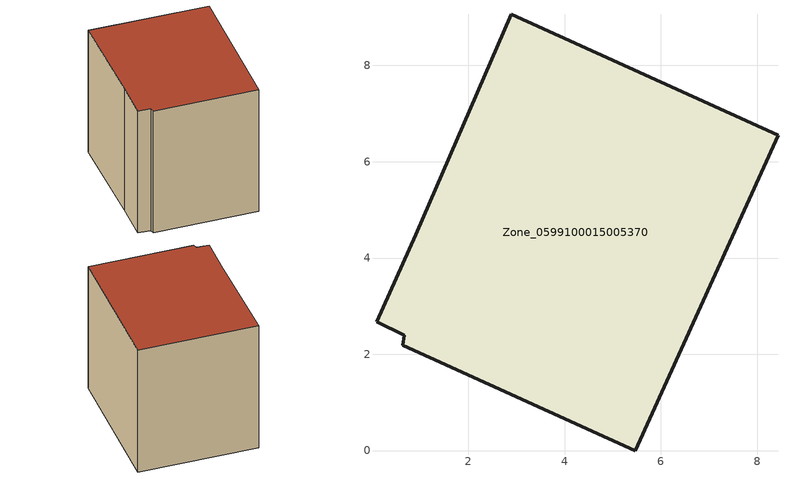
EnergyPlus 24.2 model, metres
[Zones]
Zone_0599100015005370
 floor ground (C_G): 5.47,0 0.64,2.19 0.67,2.39 0.09,2.67 0.91,4.48 2.89,9.06 8.43,6.55 z0.82
 wall outside (C_F): 8.43,6.55 2.89,9.06 0.91,4.48 0.09,2.67 0.67,2.39 0.64,2.19 5.47,0 8.43,6.55 z0.82:7.93
 roof outside (C_R): 0.64,2.19 5.47,0 8.43,6.55 2.89,9.06 0.91,4.48 0.09,2.67 0.67,2.39 z7.93
[BUILDING]
Pand.0599100015005370: North Axis=0; Terrain=City; Loads Convergence Tolerance Value=0.04; Temperature Convergence Tolerance Value=0.4; Solar Distribution=FullExterior; Maximum Number of Warmup Days=25; Minimum Number of Warmup Days=1
[Site:Location]
Rotterdam.The.Hague.AP_ZH_NLD Design_Conditions: Latitude=51.96; Longitude=4.45; Time Zone=1; Elevation=-4.5
[SITE:GROUNDTEMPERATURE:BUILDINGSURFACE]
18, 18, 18, 18, 18, 18, 18, 18, 18, 18, 18, 18
[MATERIAL] Thermal Absorptance=0.9; Solar Absorptance=0.7; Visible Absorptance=0.7
Name | Roughness | Thickness | Conductivity | Density | Specific Heat
G.TI.1965-1974 | MediumSmooth | 0.15 | 0.882353 | 540 | 1210
F.TI.1965-1974 | Rough | 0.3 | 0.697674 | 1920 | 840
R.TI.1965-1974 | MediumRough | 0.2 | 0.232558 | 1500 | 1000
[CONSTRUCTION]
C_G: G.TI.1965-1974
C_F: F.TI.1965-1974
C_R: R.TI.1965-1974
[ZONE]
Zone_0599100015005370: Type=1; Multiplier=1; Ceiling Height=Autocalculate; Volume=Autocalculate; Floor Area=autocalculate; Part of Total Floor Area=Yes
[ZONEINFILTRATION:DESIGNFLOWRATE]
Infil_Zone_0599100015005370: Zone or ZoneList or Space or SpaceList=Zone_0599100015005370; Schedule=AlwaysOn; Design Flow Rate Calculation Method=Flow/Area; Flow Rate per Floor Area=0.003; Constant Term Coefficient=1; Temperature Term Coefficient=0; Velocity Term Coefficient=0; Velocity Squared Term Coefficient=0
[HVACTEMPLATE:ZONE:IDEALLOADSAIRSYSTEM]
Zone_0599100015005370: Maximum Heating Supply Air Temperature=50; Minimum Cooling Supply Air Temperature=13; Maximum Heating Supply Air Humidity Ratio=0.0156; Minimum Cooling Supply Air Humidity Ratio=0.0077; Heating Limit=NoLimit; Cooling Limit=NoLimit; Dehumidification Control Type=ConstantSensibleHeatRatio; Cooling Sensible Heat Ratio=0.7; Dehumidification Setpoint=60; Humidification Control Type=None; Humidification Setpoint=30; Outdoor Air Method=None; Outdoor Air Flow Rate per Person=0.00944; Outdoor Air Flow Rate per Zone Floor Area=0; Outdoor Air Flow Rate per Zone=0; Demand Controlled Ventilation Type=None; Outdoor Air Economizer Type=NoEconomizer; Heat Recovery Type=None; Sensible Heat Recovery Effectiveness=0.7; Latent Heat Recovery Effectiveness=0.65
[ZONECONTROL:THERMOSTAT]
ThermostatControl_Zone_0599100015005370: Zone or ZoneList=Zone_0599100015005370; Control Type Schedule=DualSetpointControlType; Control 1=Thermostat_Zone_0599100015005370; Temperature Difference Between Cutout And Setpoint=0
[THERMOSTATSETPOINT:DUALSETPOINT]
Thermostat_Zone_0599100015005370: Heating Setpoint Temperature Schedule=HeatingSetpoint_Zone_0599100015005370; Cooling Setpoint Temperature Schedule=CoolingSetpoint_Zone_0599100015005370
[SCHEDULE:COMPACT]
HeatingSetpoint_Zone_0599100015005370: Through: 12/31, For: AllDays, Until: 24:00, 21
CoolingSetpoint_Zone_0599100015005370: Through: 12/31, For: AllDays, Until: 24:00, 24
DualSetpointControlType: Through: 12/31, For: AllDays, Until: 24:00, 4
AlwaysOn: Through: 12/31, For: AllDays, Until: 24:00, 1
